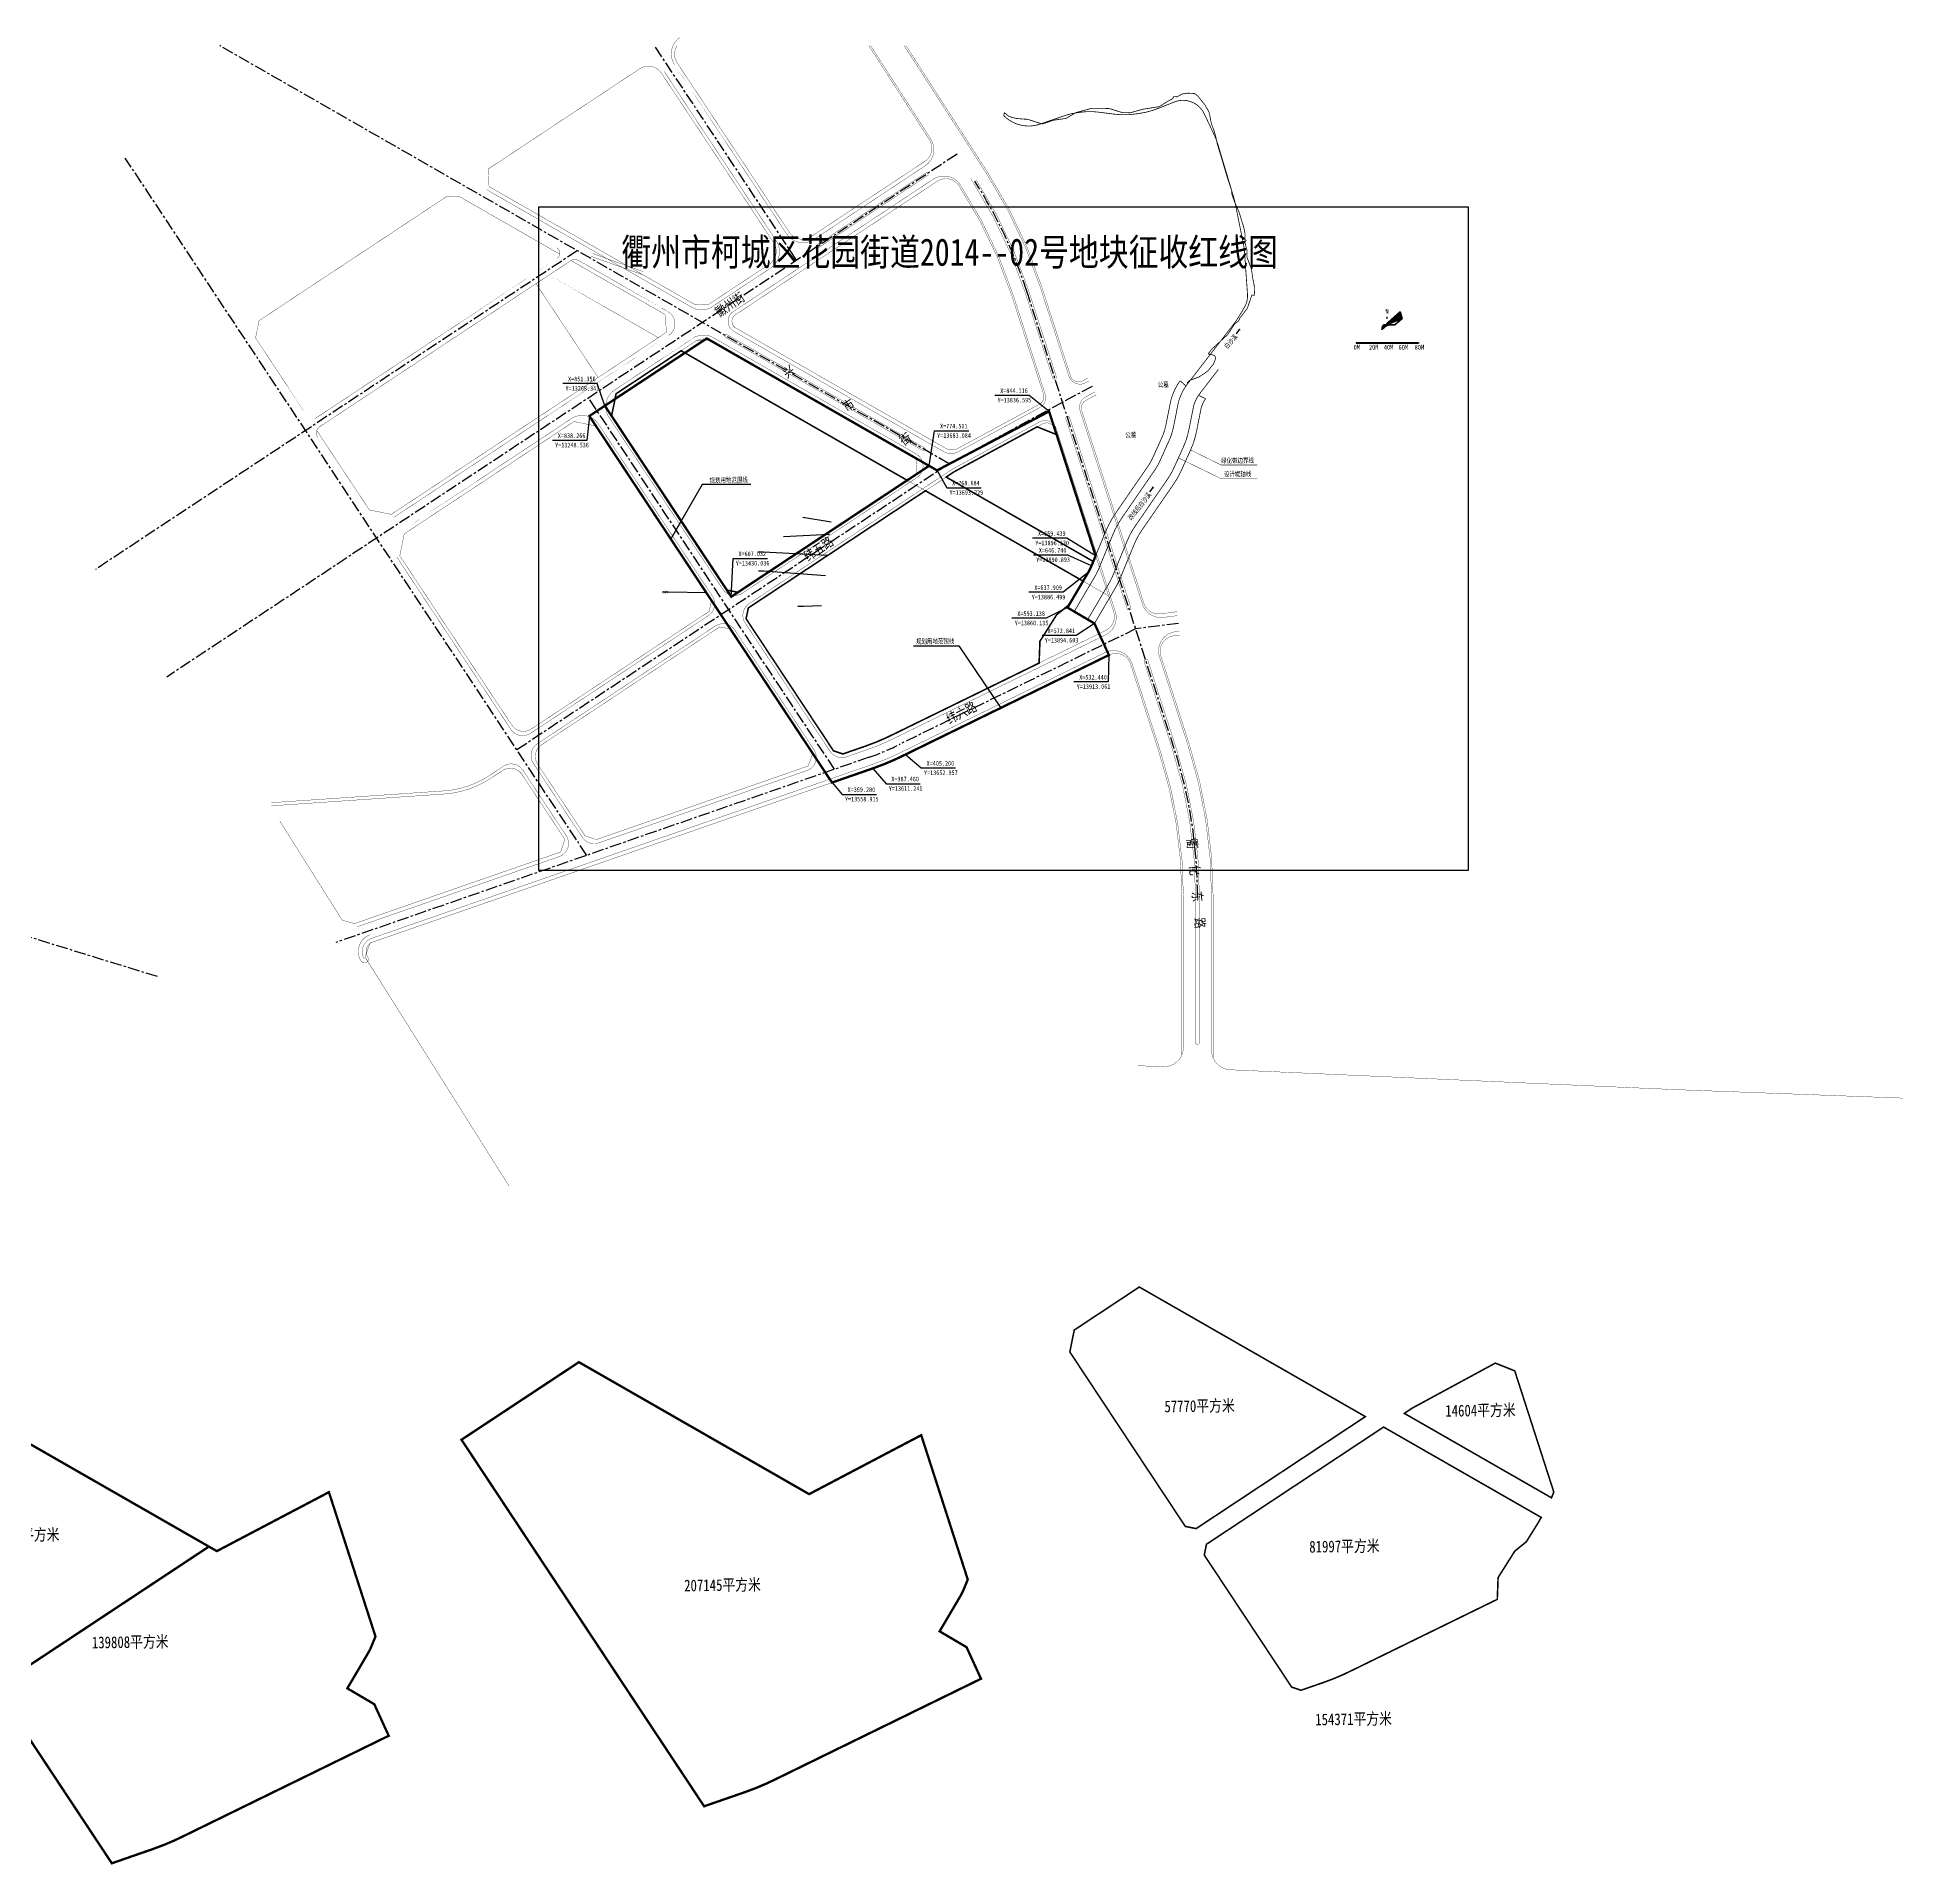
# Model space of a CAD drawing. Extents: x 10519 to 17598, y -625 to 2857.
# Drawn here: x 15212 to 17598, y 159 to 2497 of the extents above; entities that cross this region are included whole.
import ezdxf
from ezdxf.enums import TextEntityAlignment as Align

# ---------------------------------------------------------------- set-up
doc = ezdxf.new("R2010")
doc.units = 0
doc.header["$MEASUREMENT"] = 0
for name, pattern in [('CENTER', [2, 1.25, -0.25, 0.25, -0.25]), ('CENTERX2', [4, 2.5, -0.5, 0.5, -0.5]), ('DASHDOT', [1, 0.5, -0.25, 0, -0.25]), ('L94', [8, 5, -1.5, 0, -1.5])]:
    doc.linetypes.add(name, pattern=pattern)
doc.layers.get('0').update_dxf_attribs({"linetype": 'CONTINUOUS'})
for name, color, linetype in [('0-现状单位', 7, 'CONTINUOUS'), ('00000衢化东路中线', 1, 'CENTER'), ('00000道路边线', 2, 'CONTINUOUS'), ('0000白沙溪改线', 1, 'CONTINUOUS'), ('000道路名称', 6, 'CONTINUOUS'), ('DIM_COOR', 3, 'CONTINUOUS'), ('dl-z', 1, 'CENTER'), ('DM-坐标', 7, 'CONTINUOUS'), ('JZD', 1, 'CONTINUOUS'), ('TYBZ', 7, 'CONTINUOUS'), ('ZJ', 7, 'CONTINUOUS'), ('红线', 1, 'DASHDOT')]:
    doc.layers.add(name, color=color, linetype=linetype)
doc.styles.add('DIMST', font='SimSun.ttf', dxfattribs={"width": 0.8})
doc.styles.add('黑体', font='SIMHEI.TTF', dxfattribs={"width": 0.8})

# ---------------------------------------------------------------- blocks, each defined once
blk = doc.blocks.new('gc086')
for p, q in [((0, 0), (7, 0)), ((7, 0), (6.2, 0.6)), ((7, 0), (6.2, -0.6))]:
    blk.add_line(p, q)

msp = doc.modelspace()

# ---------------------------------------------------------------- hatches: boundary and pattern name
h = msp.add_hatch()
h.set_pattern_fill('ANSI31', color=256, style=0)
h.set_pattern_definition([(45, (17007.41877, 2037.17094), (-0.08838835, 0.08838835), [])])
h.paths.add_polyline_path([(16899.14, 2107.1), (16899.14, 2106.02), (16919.14, 2106.02), (16919.14, 2107.1)])
h.paths.add_polyline_path([(16939.14, 2107.1), (16939.14, 2106.02), (16959.14, 2106.02), (16959.14, 2107.1)])

# ---------------------------------------------------------------- linework, layer by layer
at = {"color": 7}
for p, q in [((16955.52, 2146.75), (16932.19, 2123.42)), ((16932.19, 2123.42), (16933.01, 2127.49)), ((16957.95, 2137.82), (16933.01, 2127.49)), ((16934.55, 2129.78), (16937.63, 2130.16)), ((16934.55, 2129.78), (16948.55, 2129.78)), ((16940.4, 2129.02), (16937.63, 2130.16)), ((16937.84, 2130.49), (16938.17, 2130.62)), ((16939.26, 2129.08), (16937.84, 2130.49)), ((16937.84, 2130.49), (16938.55, 2129.78)), ((16939.7, 2132.55), (16938.17, 2128.86)), ((16938.93, 2128.94), (16938.17, 2130.62)), ((16938.55, 2128.78), (16938.17, 2128.86)), ((16938.55, 2130.78), (16939.7, 2132.55)), ((16938.55, 2129.78), (16938.55, 2130.78)), ((16938.55, 2129.78), (16938.55, 2128.78)), ((16938.93, 2128.94), (16939.26, 2129.08)), ((16955.52, 2146.75), (16957.95, 2137.82))]:
    msp.add_line(p, q, dxfattribs=at)
for p, q in [((16932.19, 2123.42), (16938.17, 2128.86)), ((16934.55, 2129.78), (16933.01, 2127.49)), ((16937.63, 2130.16), (16937.84, 2130.49)), ((16938.17, 2130.62), (16938.55, 2130.78)), ((16938.55, 2128.78), (16938.93, 2128.94)), ((16939.26, 2129.08), (16940.4, 2129.02)), ((16939.7, 2132.55), (16955.52, 2146.75)), ((16940.4, 2129.02), (16948.55, 2129.78)), ((16948.55, 2129.78), (16957.95, 2137.82))]:
    msp.add_line(p, q)
at = {"linetype": 'Continuous'}
msp.add_line((16938.55, 2140.02), (16938.55, 2137.11), dxfattribs=at)
at = {"color": 7, "linetype": 'Continuous'}
for p, q in [((16899.14, 2107.1), (16979.14, 2107.1)), ((16899.14, 2107.1), (16899.14, 2106.02)), ((16899.14, 2107.1), (16899.14, 2106.02)), ((16899.14, 2106.02), (16979.14, 2106.02)), ((16919.14, 2107.1), (16919.14, 2106.02)), ((16939.14, 2107.1), (16939.14, 2106.02)), ((16959.14, 2107.1), (16959.14, 2106.02)), ((16979.14, 2107.1), (16979.14, 2106.02))]:
    msp.add_line(p, q, dxfattribs=at)
at = {"color": 7}
for points, const_width in [([(16931.07, 2129.78), (16946.03, 2129.78)], 0.06), ([(16938.55, 2120.02), (16938.55, 2140.02)], 0.06), ([(16938.7, 2138.96), (16938.7, 2140.02)], 0.04)]:
    msp.add_lwpolyline(points, dxfattribs=dict(at, const_width=const_width))
for points in [[(16938.55, 2128.78), (16938.17, 2128.86), (16932.19, 2123.42), (16933.02, 2127.49), (16934.55, 2129.78), (16937.63, 2130.16), (16937.84, 2130.49), (16938.17, 2130.62), (16938.55, 2130.78), (16939.68, 2132.52), (16955.52, 2146.75), (16957.95, 2137.82), (16948.54, 2129.78), (16940.4, 2129.02), (16939.26, 2129.08), (16938.93, 2128.94), (16938.55, 2128.78), (16938.17, 2128.86)], [(16938.55, 2129.78), (16932.19, 2123.42), (16938.17, 2128.86)], [(16938.55, 2129.78), (16932.19, 2123.42), (16933.02, 2127.49)], [(16937.63, 2130.16), (16938.55, 2129.78), (16934.55, 2129.78)], [(16937.84, 2130.49), (16938.55, 2129.78), (16937.63, 2130.16)], [(16938.17, 2130.62), (16938.55, 2129.78), (16937.84, 2130.49)], [(16938.55, 2130.78), (16938.17, 2130.62), (16938.55, 2129.78)], [(16938.17, 2128.86), (16938.55, 2129.78), (16938.55, 2128.78)], [(16938.55, 2129.78), (16955.52, 2146.75), (16957.95, 2137.82)], [(16938.55, 2129.78), (16955.52, 2146.75), (16939.68, 2132.52)], [(16938.55, 2129.78), (16957.95, 2137.82), (16948.54, 2129.78)], [(16938.55, 2129.78), (16939.68, 2132.52), (16938.55, 2130.78)], [(16938.55, 2129.78), (16940.4, 2129.02), (16948.54, 2129.78)], [(16938.55, 2128.78), (16938.55, 2129.78), (16938.93, 2128.94)], [(16938.55, 2129.78), (16939.26, 2129.08), (16940.4, 2129.02)], [(16938.55, 2129.78), (16938.93, 2128.94), (16939.26, 2129.08)]]:
    msp.add_lwpolyline(points, close=True)
for points in [[(16955.52, 2146.75), (16932.19, 2123.42)], [(16957.95, 2137.82), (16933.02, 2127.49)], [(16937.63, 2130.16), (16940.4, 2129.02)], [(16939.26, 2129.08), (16937.84, 2130.49)], [(16939.7, 2132.55), (16938.17, 2128.86)], [(16938.17, 2130.62), (16938.93, 2128.94)]]:
    msp.add_lwpolyline(points)
at = {"color": 252}
for points in [[(16938.54, 2129.77), (16932.19, 2123.42), (16938.54, 2129.78), (16933.01, 2127.49)], [(16937.63, 2130.16), (16938.55, 2129.78), (16934.55, 2129.78)], [(16938.17, 2130.62), (16938.55, 2129.78), (16937.84, 2130.49)], [(16938.55, 2128.78), (16938.17, 2128.86), (16938.54, 2129.77), (16938.17, 2128.86)], [(16948.54, 2129.78), (16940.4, 2129.02), (16938.54, 2129.79), (16940.4, 2129.02)], [(16938.55, 2129.78), (16955.52, 2146.75), (16957.95, 2137.82)], [(16938.55, 2129.78), (16939.68, 2132.52), (16938.55, 2130.78)], [(16939.26, 2129.08), (16938.93, 2128.94), (16938.55, 2129.78), (16938.93, 2128.94)]]:
    msp.add_solid(points, dxfattribs=at)
at = {"layer": '00000衢化东路中线', "color": 6, "linetype": 'CENTERX2', "ltscale": 6}
for p, q in [((16378.63, 1951.77), (15445.55, 2486.81)), ((16183.5, 2212.22), (16001.77, 2486.81)), ((15915.09, 1450.85), (15324.69, 2342.96)), ((16388.68, 2348.01), (15377.78, 1678.99)), ((15903.04, 2224.47), (15286.75, 1816.61)), ((16666.61, 1587.3), (16477.94, 2172.54)), ((16231.96, 1560.94), (15917.46, 2036.16)), ((16231.96, 1560.94), (15917.46, 2036.16)), ((16523.75, 2030.42), (16378.63, 1951.77)), ((16561.45, 2050.85), (16523.75, 2030.42)), ((16378.63, 1951.77), (15825.74, 1585.87)), ((16671.97, 1747.64), (16617.2, 1740.57)), ((16617.2, 1740.57), (16316.16, 1593.31)), ((15365.92, 1295.66), (14322.51, 1617.61)), ((16276.21, 1576.31), (15594.34, 1339.41))]:
    msp.add_line(p, q, dxfattribs=at)
for centre, radius, start, end in [((15906.88, 1988.44), 600, 17.86814, 32.77516), ((15906.88, 1988.44), 600, 17.86814, 32.77516), ((16171.19, 1878.59), 320, 289.15851, 296.93722), ((16081.27, 1398.6), 615, 0, 17.86814)]:
    msp.add_arc(centre, radius, start, end, dxfattribs=at)
at = {"layer": '00000道路边线', "const_width": 0.4}
for points in [[(16027.36, 2462.64, -0.4142136), (16034.41, 2497.29, 0.4142136), (16027.36, 2462.64), (16170.85, 2245.82), (16027.36, 2462.64)], [(16030.62, 2486.81, 0.2990269), (16030.7, 2464.85), (16174.19, 2248.03)], [(16174.19, 2248.03, 0.4142136), (16201.9, 2242.39), (16347.62, 2338.82, 0.4105288), (16353.4, 2366.33), (16275.83, 2486.81)], [(16205.5, 2238.77), (16347.88, 2333, 0.4105288), (16355.1, 2367.38), (16278.21, 2486.81)], [(16426.5, 2322.99, -0.065136), (16495.07, 2178.06, 0.065136), (16426.5, 2322.99), (16321.03, 2486.81)], [(16428.18, 2324.08, -0.065136), (16496.98, 2178.67, 0.065136), (16428.18, 2324.08), (16323.4, 2486.81)], [(16154.04, 2234.99), (16010.68, 2451.6, 0.4142136), (15982.97, 2457.24), (15972.23, 2450.14)], [(16075.71, 2152.88), (16150.46, 2202.35), (16075.71, 2152.88, -0.2835719), (16049.48, 2152.04, 0.2835719), (16075.71, 2152.88), (16150.46, 2202.35, 0.4142136), (16157.51, 2236.99), (16014.02, 2453.81)], [(16392.82, 2308.73, -0.0678254), (16460.81, 2167.02, 0.0678254), (16392.82, 2308.73, 0.4147663), (16358.15, 2315.82), (16102.55, 2146.66, 0.5581519), (16103.37, 2121.13), (16371.13, 1967.6, 0.2599483), (16390.61, 1967.36), (16494.21, 2023.51, 0.3610715), (16501.34, 2041.3), (16460.81, 2167.02)], [(16363.41, 2313.3, -0.4147634), (16391.15, 2307.63, -0.0678279), (16458.9, 2166.4, 0.0678279), (16391.15, 2307.63, 0.4147634), (16363.41, 2313.3), (16105.31, 2142.49, 0.5581519), (16105.85, 2125.47), (16374.15, 1971.63, 0.2599483), (16389.73, 1971.44), (16494.09, 2027.99, 0.3610715), (16499.32, 2041.04), (16459.07, 2165.89)], [(16352.49, 2321.66), (16211.29, 2228.21, -1), (16209.08, 2231.55)], [(16409.26, 2311.89, -0.065136), (16475.56, 2171.77, 0.065136), (16409.26, 2311.89), (16405.89, 2317.14), (16409.26, 2311.89)], [(16475.56, 2171.77), (16511.05, 2061.67, 1), (16515.81, 2063.2), (16480.32, 2173.31, 0.065136), (16413.46, 2314.6, -0.065136), (16480.32, 2173.31)], [(16170.85, 2245.82, 0.4142136), (16205.5, 2238.77, -0.4142136), (16170.85, 2245.82)], [(16148.53, 2207.07, 0.0250901), (16150.15, 2208.26, 0.385121), (16154.17, 2234.78)], [(16027.22, 2125.97, 0.3449008), (16018.87, 2146.53), (15904.89, 2211.89), (16018.87, 2146.53, -0.5581519), (16019.85, 2115.91), (15668.44, 1883.34), (16019.85, 2115.91, 0.5581519), (16018.87, 2146.53), (16010.89, 2151.11), (16018.87, 2146.53)], [(16553.24, 2055.5, -0.4694305), (16531.81, 2064.09), (16495.07, 2178.06)], [(16496.98, 2178.67), (16533.83, 2064.34, 0.4694305), (16549.54, 2058.05), (16555.73, 2061.4)], [(16076.98, 2113.21, 0.2835719), (16050.74, 2112.37, -0.2835719), (16076.98, 2113.21), (16336.21, 1964.57, -0.5581519), (16337.19, 1933.94), (16114.03, 1786.25, -0.4142136), (16089.08, 1791.33), (15943.45, 2011.38), (16076.17, 1810.84)], [(16074.49, 2108.87, 0.2835719), (16053.5, 2108.2), (16043.2, 2101.38)], [(16094.78, 2116.84, 1.0000097), (16092.79, 2113.37), (16345.03, 1968.73)], [(16670.69, 1757.56), (16652.85, 1755.26, -0.3614409), (16625.85, 1772.38), (16546.17, 2019.55, -0.3610715), (16553.3, 2037.34), (16565.26, 2043.82)], [(16567.16, 2040.3), (16553.42, 2032.85, 0.3610715), (16548.19, 2019.8), (16627.59, 1773.53, 0.3614409), (16649.18, 1759.83), (16670.05, 1762.52)], [(15926.91, 2000.14), (16074.61, 1776.95), (16071.79, 1763.1), (15844.13, 1612.43, -0.4142136), (15819.19, 1617.51), (15675.9, 1834.02), (15681.61, 1862.08), (15898.85, 2005.85), (15926.91, 2000.14), (15898.85, 2005.85), (15786.99, 1931.82), (15898.85, 2005.85), (15926.91, 2000.14), (15898.85, 2005.85), (15681.61, 1862.08), (15675.9, 1834.02), (15796.79, 1651.35)], [(16061.17, 1804.51), (15930.11, 2002.55, 0.4142136), (15895.46, 2009.6, -0.4142136), (15930.11, 2002.55, 0.4142136), (15895.46, 2009.6, -0.4142136), (15930.11, 2002.55, 0.4142136), (15895.46, 2009.6, -0.4142136), (15930.11, 2002.55)], [(16196.9, 1821.91), (16122.86, 1772.91, 0.4142136), (16117.78, 1747.96), (16226.35, 1583.91, 0.3426768), (16247.27, 1576.85), (16272.93, 1585.76, 0.0340149), (16311.69, 1602.26), (16468.82, 1679.12), (16578.31, 1732.68, 0.372894), (16591.11, 1762.81), (16515.69, 1996.76, 0.4694305), (16494.27, 2005.34), (16382.75, 1944.9), (16122.86, 1772.91)], [(16271.29, 1590.48, 0.0340464), (16309.46, 1606.73), (16467.8, 1684.19), (16578.83, 1738.51, 0.372894), (16589.08, 1762.61), (16513.68, 1996.5, 0.4694305), (16497.97, 2002.8), (16384.81, 1941.47), (16121.73, 1767.37), (16118.91, 1753.51), (16230.73, 1584.55), (16242.63, 1580.53), (16271.29, 1590.48)], [(16606.25, 1766.39), (16527.95, 2009.26, -1), (16532.71, 2010.8), (16610.98, 1768)], [(16033.97, 1845.62), (15930.11, 2002.55), (16075.74, 1782.5, -0.4142136), (16070.67, 1757.55), (15843.01, 1606.89, -0.4142136), (15818.06, 1611.96), (15672.43, 1832.02), (15789.32, 1655.39)], [(16345.03, 1968.73, 1.0000129), (16347.02, 1972.2)], [(16606.16, 1766.66, 1.0158004), (16610.98, 1768)], [(16668.29, 1737.09, 0.4690318), (16647.7, 1704.62), (16683.74, 1592.83, -0.0781228), (16714.27, 1398.6), (16714.27, 1201.47, 0.4011816), (16738.15, 1176.49), (16782.06, 1174.53), (16963.24, 1166.43), (17093.13, 1160.62), (17308.77, 1151.06), (17598.11, 1140.24)], [(16673.89, 1732.77), (16665.91, 1731.74, 0.4690318), (16649.43, 1705.77), (16685.64, 1593.44, -0.0781228), (16716.27, 1398.6), (16716.27, 1191.67)], [(16580.23, 1705.79), (16475.13, 1654.38), (16322.85, 1579.88, -0.033868), (16281.13, 1562.14), (15641.62, 1339.96, 0.4825097), (15634.88, 1320.75, -1), (15626.42, 1315.43, -0.4825097), (15638.33, 1349.41)], [(16619.46, 1181.76), (16652.17, 1180.32, 0.4271991), (16678.27, 1205.3), (16678.27, 1398.6, 0.0781228), (16649.47, 1581.78), (16612.81, 1695.5, 0.4567767), (16578.03, 1710.28), (16472.93, 1658.87), (16320.62, 1584.36, -0.033896), (16279.49, 1566.87), (15639.97, 1344.68, 0.4825097), (15630.65, 1318.09, -0.4825097), (15639.97, 1344.68)], [(16676.27, 1195.5), (16676.27, 1398.6, 0.0781228), (16647.57, 1581.17), (16610.78, 1695.3, 0.4567767), (16582.95, 1707.12), (16473.96, 1653.8), (16322.85, 1579.88, -0.033868), (16281.13, 1562.14)], [(16628.19, 1698.33), (16664.23, 1586.54, -0.0781228), (16693.77, 1398.6), (16693.77, 1211.36, 1), (16698.77, 1211.36), (16698.77, 1398.6, 0.0781228), (16668.99, 1588.07), (16632.95, 1699.87, 1.0000057), (16628.19, 1698.33)], [(15621.72, 1359.51), (15879.7, 1449.14, 0.4895617), (15888.8, 1476.08), (15833.42, 1559.77, 0.4142136), (15808.47, 1564.85), (15790.47, 1552.93, -0.1298336), (15732.42, 1533.28), (15511.35, 1518.18)], [(15511.62, 1514.19), (15732.69, 1529.29, 0.1298336), (15792.68, 1549.6), (15807.34, 1559.3, -0.4142136), (15832.29, 1554.23), (15887.18, 1471.28), (15881.73, 1455.14), (15618.14, 1363.56), (15602.47, 1367.69), (15522.41, 1494.72), (15602.47, 1367.69), (15618.14, 1363.56)], [(15685.4, 1234.86, 0.0001465), (15685.4, 1234.86), (15631.49, 1320.5), (15637.86, 1338.66), (16281.13, 1562.14), (15637.86, 1338.66), (15631.52, 1320.57), (15808.41, 1039.19), (15815.52, 1027.9), (15808.41, 1039.19), (15631.52, 1320.57), (15637.86, 1338.66)]]:
    msp.add_lwpolyline(points, format="xyb", dxfattribs=at)
for points in [[(16070.95, 2155.72), (16148.33, 2206.93), (16070.95, 2155.72), (16054.04, 2155.18), (15790.09, 2306.53), (15789.37, 2329.12), (15982.76, 2457.11), (15789.37, 2329.12), (15790.09, 2306.53), (16054.04, 2155.18), (16070.95, 2155.72), (16054.04, 2155.18), (16024.25, 2172.26), (16054.04, 2155.18), (16070.95, 2155.72), (16148.53, 2207.07)], [(16350.28, 2325), (16209.08, 2231.55)], [(16049.48, 2152.04), (15787.22, 2302.42), (16049.48, 2152.04), (16019.54, 2169.2)], [(15922.75, 2220.75), (15987.35, 2197.73)], [(15920.53, 2217.25), (15986.03, 2193.95)], [(15946.92, 2013.39), (15952.63, 2041.44), (16055.5, 2109.52), (16072.42, 2110.06), (16336.4, 1958.69), (16337.04, 1938.64), (16108.49, 1787.38), (16094.63, 1790.2), (15946.92, 2013.39), (15952.63, 2041.44), (16055.5, 2109.52), (15952.63, 2041.44), (15946.92, 2013.39), (16083.64, 1806.81)], [(16347.02, 1972.2), (16094.78, 2116.84)], [(16582.51, 1782.99), (16035.79, 2096.48)], [(16557.63, 2057.88), (16553.24, 2055.5)], [(16029.17, 1845.62), (15926.91, 2000.14), (15898.85, 2005.85), (15681.61, 1862.08), (15675.9, 1834.02), (15681.61, 1862.08), (15898.85, 2005.85), (15926.91, 2000.14), (16061.97, 1796.06)], [(16208.54, 1824.82), (16127.72, 1771.33)], [(16673.25, 1737.73), (16668.29, 1737.09)]]:
    msp.add_lwpolyline(points, dxfattribs=at)
for points in [[(15560.97, 2007.68), (15491.43, 2112.75), (15495.94, 2134.93), (15735.13, 2293.22), (15752.05, 2293.77), (15880.58, 2220.06), (15752.05, 2293.77), (15735.13, 2293.22), (15495.94, 2134.93), (15491.43, 2112.75)], [(15569.8, 1994.34), (15637, 1892.8), (15665.05, 1887.09), (16016.72, 2119.83), (16016, 2142.41), (15894.89, 2211.86), (16016, 2142.41), (16016.72, 2119.83), (15665.05, 1887.09), (15637, 1892.8)], [(15866.87, 2193.34), (16006.67, 2113.18)], [(16050.74, 2112.37), (15950.5, 2046.03)], [(16050.74, 2112.37), (16040.47, 2105.57)], [(15679.48, 1866.66), (15895.46, 2009.6)]]:
    msp.add_lwpolyline(points, close=True, dxfattribs=at)
for points in [[(15876.63, 2228.09, -0.5581519), (15877.07, 2214.48), (15567.08, 2009.32), (15877.07, 2214.48, 0.5581519)], [(15570.88, 1985.46, -0.4142136), (15573.7, 1999.32), (15894.39, 2211.55), (15573.7, 1999.32, 0.4142136)], [(15904.89, 2211.89, 0.2835719), (15894.39, 2211.55, -0.2835719)], [(15850.19, 2182.3), (15573.7, 1999.32, 0.1622777), (15569.8, 1994.34), (15637, 1892.8), (15665.05, 1887.09), (15929.67, 2062.22)], [(16075.71, 2152.88, -0.2835719), (16049.48, 2152.04, 0.2835719)], [(15943.45, 2011.38, -0.4142136), (15950.5, 2046.03, 0.4142136)], [(16196.57, 1559.23, 0.4895617), (16205.67, 1586.17), (16104.44, 1739.13, 0.4142136), (16079.5, 1744.21), (15851.84, 1593.54, 0.4142136), (15846.76, 1568.6), (15909.48, 1473.83, 0.3426768), (15930.4, 1466.76)], [(15857.38, 1592.42, 0.4142136), (15852.3, 1567.47), (15912.96, 1475.82), (15927.3, 1470.97), (16198.6, 1565.23), (16204.05, 1581.37), (16098.9, 1740.26), (16085.04, 1743.08)]]:
    msp.add_lwpolyline(points, format="xyb", close=True, dxfattribs=at)
at = {"layer": '0000白沙溪改线', "color": 4, "const_width": 1, "elevation": 68.18}
msp.add_lwpolyline([(16448.54, 2397.15), (16449.12, 2400.65), (16449.12, 2400.65), (16449.25, 2400.82), (16449.44, 2400.8), (16454.97, 2396.42), (16455.79, 2395.95), (16463.9, 2393.73), (16473.04, 2392.88), (16478.24, 2392.64), (16480.21, 2392.12), (16497.64, 2386.63), (16498.09, 2386.61), (16511.46, 2391.22), (16512.5, 2391.44), (16527.71, 2393.66), (16528.74, 2393.95), (16540.01, 2400.79), (16540.99, 2401.15), (16560.21, 2406.42), (16561.92, 2406.59), (16582.68, 2406.43), (16584.75, 2405.94), (16600.18, 2401.13), (16601.08, 2401.06), (16609.62, 2400.88), (16610.57, 2400.98), (16626.49, 2405.46), (16627.71, 2405.65), (16646.92, 2408.67), (16647.67, 2408.91), (16659.5, 2416.34), (16664.1, 2418.52), (16664.56, 2418.91), (16665.77, 2421.49), (16666.03, 2421.63), (16669.47, 2421.32), (16670.22, 2421.44), (16676.63, 2424.87), (16677.48, 2425.13), (16684.45, 2426), (16685.52, 2425.98), (16692.04, 2425.51), (16693.06, 2425.17), (16696.99, 2421.99), (16699.43, 2418.84), (16706.15, 2410.5), (16707.6, 2407.62), (16710.3, 2403.38), (16711.68, 2399.55), (16712.35, 2395.76), (16713.16, 2391.16), (16714.27, 2386.35), (16717.47, 2378.1), (16719.52, 2371.09), (16721.65, 2360.83), (16724.14, 2352.52), (16724.14, 2352.52), (16726.4, 2345.45), (16730.27, 2331.98), (16735.01, 2316.23), (16740.02, 2301.32), (16740.06, 2300.75), (16739.93, 2297.48), (16743.42, 2287.7), (16749.68, 2273.22), (16752.34, 2264.33), (16755.49, 2254.47), (16757.05, 2246.71), (16756.87, 2238.45), (16756.94, 2238.23), (16757.16, 2238.1), (16758.33, 2238.01), (16758.47, 2237.95), (16758.5, 2237.84), (16758.45, 2237.63), (16757.48, 2236.21), (16757.06, 2235.53), (16757, 2235.41), (16757, 2235.29), (16758.48, 2229.26), (16759.59, 2225.74), (16759.56, 2216.02), (16764.35, 2203.57), (16765.17, 2201.98), (16767.19, 2187.9), (16768.25, 2182.92), (16768.77, 2180.61), (16769.15, 2172.08), (16769.12, 2167.54), (16769.06, 2167.39), (16768.88, 2167.33), (16767.49, 2167.64), (16766.03, 2167.63), (16765.87, 2167.55), (16765.78, 2167.39), (16765.74, 2167.22), (16760.06, 2150.75), (16750.62, 2138.52), (16749.4, 2135.44), (16749.13, 2135.1), (16748.67, 2134.59), (16743.7, 2130.58), (16734.94, 2117.09), (16726.48, 2109.37), (16714.51, 2098.4), (16710.11, 2092.69), (16710.09, 2092.49), (16710.21, 2092.29), (16713.38, 2091.72), (16716.1, 2091.03), (16718, 2090.41), (16718.7, 2088.89), (16719.57, 2087.46), (16719.61, 2087.03), (16717.44, 2081.28), (16716.75, 2079.49), (16709.58, 2070.63), (16705.65, 2067.81), (16698.01, 2062.76), (16686.21, 2058.51), (16684.53, 2056.72), (16682.9, 2054.86)], dxfattribs=at)
msp.add_lwpolyline([(16448.54, 2397.15), (16449.12, 2400.65), (16449.12, 2400.65), (16449.25, 2400.82), (16449.44, 2400.8), (16454.97, 2396.42), (16455.79, 2395.95), (16463.9, 2393.73), (16473.04, 2392.88), (16478.24, 2392.64), (16480.21, 2392.12), (16497.64, 2386.63), (16498.09, 2386.61), (16511.46, 2391.22), (16512.5, 2391.44), (16527.71, 2393.66), (16528.74, 2393.95), (16540.01, 2400.79), (16540.99, 2401.15), (16560.21, 2406.42), (16561.92, 2406.59), (16582.68, 2406.43), (16584.75, 2405.94), (16600.18, 2401.13), (16601.08, 2401.06), (16609.62, 2400.88), (16610.57, 2400.98), (16626.49, 2405.46), (16627.71, 2405.65), (16646.92, 2408.67), (16647.67, 2408.91), (16659.5, 2416.34), (16664.1, 2418.52), (16664.56, 2418.91), (16665.77, 2421.49), (16666.03, 2421.63), (16669.47, 2421.32), (16670.22, 2421.44), (16676.63, 2424.87), (16677.48, 2425.13), (16684.45, 2426), (16685.52, 2425.98), (16692.04, 2425.51), (16693.06, 2425.17), (16696.99, 2421.99), (16699.43, 2418.84), (16706.15, 2410.5), (16707.6, 2407.62), (16710.3, 2403.38), (16711.68, 2399.55), (16712.35, 2395.76), (16713.16, 2391.16), (16714.27, 2386.35), (16717.47, 2378.1), (16719.52, 2371.09), (16721.65, 2360.83), (16724.14, 2352.52), (16724.14, 2352.52), (16726.4, 2345.45), (16730.27, 2331.98), (16735.01, 2316.23), (16740.02, 2301.32), (16740.06, 2300.75), (16739.93, 2297.48), (16743.42, 2287.7), (16749.68, 2273.22), (16752.34, 2264.33), (16755.49, 2254.47), (16757.05, 2246.71), (16756.87, 2238.45), (16756.94, 2238.23), (16757.16, 2238.1), (16758.33, 2238.01), (16758.47, 2237.95), (16758.5, 2237.84), (16758.45, 2237.63), (16757.48, 2236.21), (16757.06, 2235.53), (16757, 2235.41), (16757, 2235.29), (16758.48, 2229.26), (16759.59, 2225.74), (16759.56, 2216.02), (16764.35, 2203.57), (16765.17, 2201.98), (16767.19, 2187.9), (16768.25, 2182.92), (16768.77, 2180.61), (16769.15, 2172.08), (16769.12, 2167.54), (16769.06, 2167.39), (16768.88, 2167.33), (16767.49, 2167.64), (16766.03, 2167.63), (16765.87, 2167.55), (16765.78, 2167.39), (16765.74, 2167.22), (16760.06, 2150.75), (16750.62, 2138.52), (16749.4, 2135.44), (16749.13, 2135.1), (16748.67, 2134.59), (16743.7, 2130.58), (16734.94, 2117.09), (16726.48, 2109.37), (16714.51, 2098.4), (16710.11, 2092.69), (16710.09, 2092.49), (16710.21, 2092.29), (16713.38, 2091.72), (16716.1, 2091.03), (16718, 2090.41), (16718.7, 2088.89), (16719.57, 2087.46), (16719.61, 2087.03), (16717.44, 2081.28), (16716.75, 2079.49), (16709.58, 2070.63), (16705.65, 2067.81), (16698.01, 2062.76), (16686.21, 2058.51), (16684.53, 2056.72), (16682.9, 2054.86)], dxfattribs=at)
at = {"layer": '0000白沙溪改线', "const_width": 1}
for points in [[(16448.54, 2397.15, 0.2867385), (16495.02, 2386.44), (16526.23, 2397.2, -0.0481492), (16541.18, 2400.79), (16547.58, 2401.69, -0.0669023), (16568.89, 2401.82), (16590.05, 2399.11, 0.0725785), (16618.93, 2399.61), (16624.75, 2400.56, 0.053644), (16645.37, 2406.25), (16666.75, 2414.71, -0.394984), (16704.89, 2399.66), (16717.31, 2373.46, -0.038165), (16722.77, 2359.22), (16742.69, 2292.49, -0.0228647), (16744.46, 2285.39), (16755.06, 2232.72, -0.0320045), (16756.44, 2222.58), (16760.23, 2169, -0.1552329), (16755.95, 2151.32), (16748.41, 2138.89, -0.0283587), (16743.28, 2131.41), (16681.52, 2051.43)], [(16448.54, 2397.15, 0.2867385), (16495.02, 2386.44), (16526.23, 2397.2, -0.0481492), (16541.18, 2400.79), (16547.58, 2401.69, -0.0669023), (16568.89, 2401.82), (16590.05, 2399.11, 0.0725785), (16618.93, 2399.61), (16624.75, 2400.56, 0.053644), (16645.37, 2406.25), (16666.75, 2414.71, -0.394984), (16704.89, 2399.66), (16717.31, 2373.46, -0.038165), (16722.77, 2359.22), (16742.69, 2292.49, -0.0228647), (16744.46, 2285.39), (16755.06, 2232.72, -0.0320045), (16756.44, 2222.58), (16760.23, 2169, -0.1552329), (16755.95, 2151.32), (16748.41, 2138.89, -0.0283587), (16743.28, 2131.41), (16681.52, 2051.43)], [(16681.52, 2051.43, 0.0818545), (16671.92, 2030.79), (16665.63, 1999.11, -0.0570421), (16660.09, 1981.78), (16648.25, 1955.54, -0.0449055), (16641.2, 1943.05), (16600.03, 1883.29, 0.0530832), (16587.91, 1860.95), (16570.03, 1817.61, -0.0352722), (16565.01, 1807.52), (16538.65, 1762.75)], [(16697.51, 2039.36, 0.0735177), (16691.38, 2026.09), (16685.25, 1995.22, -0.0570421), (16678.32, 1973.56), (16666.48, 1947.32, -0.0449055), (16657.67, 1931.7), (16616.49, 1871.94, 0.0530832), (16606.39, 1853.33), (16588.52, 1809.99, -0.0352722), (16582.24, 1797.37), (16555.88, 1752.6)]]:
    msp.add_lwpolyline(points, format="xyb", dxfattribs=at)
at = {"layer": '0000白沙溪改线', "color": 3, "const_width": 1}
for points in [[(16673.96, 2058.08, 0.0869662), (16662.18, 2033.1), (16655.83, 2001.06, -0.0570421), (16650.97, 1985.89), (16639.13, 1959.66, -0.0449055), (16632.97, 1948.73), (16591.79, 1888.96, 0.0530832), (16578.66, 1864.77), (16560.79, 1821.43, -0.0352722), (16556.39, 1812.59), (16530.03, 1767.82)], [(16706.72, 2035.13, 0.0802715), (16701.09, 2023.67), (16695.06, 1993.27, -0.0570421), (16687.43, 1969.45), (16675.6, 1943.21, -0.0449055), (16665.91, 1926.03), (16624.73, 1866.26, 0.0530832), (16615.64, 1849.52), (16597.77, 1806.17, -0.0352722), (16590.86, 1792.3), (16564.5, 1747.53)]]:
    msp.add_lwpolyline(points, format="xyb", dxfattribs=at)
at = {"layer": '0000白沙溪改线', "const_width": 1}
for points in [[(16673.96, 2058.08), (16681.52, 2051.43)], [(16673.96, 2058.08), (16681.52, 2051.43)], [(16722.86, 2072.37), (16697.51, 2039.36)], [(16722.86, 2072.37), (16697.51, 2039.36)], [(16697.51, 2039.36), (16706.72, 2035.13)], [(16697.51, 2039.36), (16706.72, 2035.13)]]:
    msp.add_lwpolyline(points, dxfattribs=at)
at = {"layer": '000道路名称', "color": 0, "const_width": 0.5}
for points in [[(16671.94, 1959.42), (16726.64, 1932.68), (16772.95, 1932.68)], [(16687.43, 1969.45), (16726.64, 1950.28), (16772.95, 1950.28)]]:
    msp.add_lwpolyline(points, dxfattribs=at)
at = {"layer": 'DIM_COOR', "linetype": 'ByBlock'}
for points in [[(16124.78, 1925.44), (16062.75, 1925.44), (16022.29, 1855.12)], [(16333.21, 1718.73), (16390.96, 1718.73), (16444.36, 1640.05)]]:
    msp.add_lwpolyline(points, dxfattribs=at)
at = {"layer": 'dl-z', "linetype": 'CENTER', "ltscale": 8}
msp.add_arc((16499.86, 2039.53), 20, 17.86214, 17.89061, dxfattribs=at)
at = {"layer": 'DM-坐标', "linetype": 'ByBlock'}
for p, q in [((15928.21, 2054.35), (15884.34, 2054.35)), ((16480.96, 2039.36), (16437.09, 2039.36)), ((15915.1, 1981.81), (15871.24, 1981.81)), ((16359.97, 1993.98), (16403.83, 1993.98)), ((16375.65, 1921.13), (16419.51, 1921.13)), ((16529.3, 1856.56), (16485.44, 1856.56)), ((16102.25, 1830.66, 72.37), (16146.12, 1830.66, 72.37)), ((16530.45, 1835.06), (16486.58, 1835.06)), ((16524.64, 1787.36), (16480.77, 1787.36)), ((16502.88, 1754.15), (16459.02, 1754.15)), ((16541.3, 1732.13), (16497.43, 1732.13)), ((16582.04, 1672.74), (16538.17, 1672.74)), ((16343, 1562.6), (16386.86, 1562.6)), ((16241.89, 1528.84), (16285.75, 1528.84)), ((16297.87, 1542.48), (16341.74, 1542.48))]:
    msp.add_line(p, q, dxfattribs=at)
for points in [[(15938.23, 2026.04), (15928.21, 2054.35)], [(16506.49, 2018.8), (16480.96, 2039.36)], [(15918.43, 2012.95), (15915.1, 1981.81)], [(16352.98, 1949.19), (16359.97, 1993.98)], [(16363.12, 1943.37), (16375.65, 1921.13)], [(16566.02, 1834.12), (16529.3, 1856.56)], [(16560.79, 1821.43), (16530.45, 1835.06)], [(16556.39, 1812.59), (16524.64, 1787.36)], [(16530.03, 1767.82), (16502.88, 1754.15)], [(16564.5, 1747.53), (16541.3, 1732.13)], [(16582.95, 1707.12), (16582.04, 1672.74)], [(16322.85, 1579.88), (16343, 1562.6)], [(16281.13, 1562.14), (16297.87, 1542.48)], [(16228.81, 1543.96), (16241.89, 1528.84)]]:
    msp.add_lwpolyline(points, dxfattribs=at)
at = {"layer": 'DM-坐标', "linetype": 'ByBlock', "elevation": 72.37}
msp.add_lwpolyline([(16099.93, 1781.72), (16102.25, 1830.66)], dxfattribs=at)
at = {"layer": 'JZD', "color": 3, "linetype": 'L94', "ltscale": 2, "const_width": 3, "flags": 128}
for points in [[(16352.98, 1949.19), (16099.93, 1781.72), (15938.23, 2026.04), (16068.63, 2112.23)], [(15431.8, 566.44), (15178.75, 398.97), (15017.06, 643.29), (15147.46, 729.48)]]:
    msp.add_lwpolyline(points, close=True, dxfattribs=at)
at = {"layer": 'JZD', "linetype": 'L94', "ltscale": 2, "flags": 128}
for points in [[(15938.23, 2026.04, 3, 3, 0), (15918.43, 2012.95, 3, 3, 0), (16228.81, 1543.96, 3, 3, 0), (16281.13, 1562.14, 3, 3, 0.033868), (16322.85, 1579.88, 3, 3, 0), (16582.95, 1707.12, 3, 3, 0), (16564.5, 1747.53, 3, 3, 0), (16530.03, 1767.82, 3, 3, 0), (16556.39, 1812.59, 3, 3, 0.0352722), (16560.79, 1821.43, 3, 3, 0), (16566.02, 1834.12, 3, 3, 0), (16506.49, 2018.8, 3, 3, 0), (16363.12, 1943.37, 3, 3, 0), (16352.98, 1949.19, 3, 3, 0), (16099.93, 1781.72, 3, 3, 0), (15938.23, 2026.04, 0, 0, 0)], [(15017.06, 643.29, 3, 3, 0), (14997.25, 630.2, 3, 3, 0), (15307.63, 161.21, 3, 3, 0), (15359.96, 179.39, 3, 3, 0.033868), (15401.67, 197.13, 3, 3, 0), (15661.78, 324.37, 3, 3, 0), (15643.32, 364.78, 3, 3, 0), (15608.85, 385.07, 3, 3, 0), (15635.21, 429.84, 3, 3, 0.0352722), (15639.61, 438.67, 3, 3, 0), (15644.85, 451.37, 3, 3, 0), (15585.31, 636.05, 3, 3, 0), (15441.94, 560.62, 3, 3, 0), (15431.8, 566.44, 3, 3, 0), (15178.75, 398.97, 3, 3, 0), (15017.06, 643.29, 0, 0, 0)]]:
    msp.add_lwpolyline(points, format="xyseb", dxfattribs=at)
at = {"layer": 'JZD', "color": 3, "linetype": 'L94', "ltscale": 2, "flags": 128}
msp.add_lwpolyline([(15774.66, 716.22, 3, 3, 0), (15905.06, 802.41, 3, 3, 0), (16189.4, 639.36, 3, 3, 0), (16199.55, 633.54, 3, 3, 0), (16342.91, 708.98, 3, 3, 0), (16402.45, 524.3, 3, 3, 0), (16397.21, 511.6, 3, 3, -0.0352722), (16392.82, 502.77, 3, 3, 0), (16366.45, 458, 3, 3, 0), (16400.92, 437.7, 3, 3, 0), (16419.38, 397.3, 3, 3, 0), (16159.27, 270.06, 3, 3, -0.033868), (16117.56, 252.32, 3, 3, 0), (16065.23, 234.14, 3, 3, 0), (15754.85, 703.13, 3, 3, 0), (15774.66, 716.22, 0, 0, 0)], format="xyseb", dxfattribs=at)
at = {"layer": 'TYBZ'}
msp.add_lwpolyline([(17042.71, 2280.39), (17042.71, 1431.39), (15853.71, 1431.39), (15853.71, 2280.39)], close=True, dxfattribs=at)
at = {"layer": 'ZJ', "linetype": 'ByBlock'}
for p, q in [((16225.79, 1861.17), (16166.72, 1858.38)), ((16227.58, 1877.23), (16191.49, 1882.94)), ((16141.12, 1838.88), (16133.86, 1838.88)), ((16223.2, 1834.38), (16141.12, 1838.88)), ((16141.55, 1814.44), (16134.86, 1814.44)), ((16220.4, 1808.66), (16141.55, 1814.44)), ((16019.36, 1787.66), (16012.1, 1787.66)), ((16068.29, 1786.51), (16019.36, 1787.66)), ((16192.46, 1769.02), (16185.21, 1769.02)), ((16215.33, 1769.98), (16192.46, 1769.02))]:
    msp.add_line(p, q, dxfattribs=at)
at = {"layer": '红线', "color": 4, "linetype": 'DASHDOT', "ltscale": 20, "const_width": 2, "flags": 128}
for points in [[(16035.79, 2096.48), (15952.63, 2041.44), (15946.92, 2013.39), (16094.63, 1790.2), (16108.49, 1787.38), (16324.98, 1930.66)], [(16516.04, 1989.17), (16491.19, 1999.13), (16384.81, 1941.47), (16374.77, 1934.83), (16563, 1826.8), (16566.02, 1834.12)], [(16621.84, 898.54), (16538.68, 843.5), (16532.97, 815.45), (16680.68, 592.26), (16694.54, 589.44), (16911.03, 732.72)], [(17102.09, 791.23), (17077.24, 801.19), (16970.86, 743.53), (16960.82, 736.89), (17149.05, 628.86), (17152.07, 636.19)]]:
    msp.add_lwpolyline(points, close=True, dxfattribs=at)
for points in [[(16530.82, 1770.49), (16544.46, 1792.34), (16549.95, 1801.66), (16348.28, 1917.3), (16121.73, 1767.37), (16118.91, 1753.51), (16190.59, 1645.19), (16230.73, 1584.55), (16242.63, 1580.53), (16271.29, 1590.48, 0.0340464), (16309.46, 1606.73), (16493.7, 1696.86), (16494.76, 1724.76), (16516.15, 1758.65)], [(17116.87, 572.55), (17130.51, 594.4), (17136, 603.72), (16934.33, 719.36), (16707.78, 569.43), (16704.96, 555.57), (16776.64, 447.26), (16816.78, 386.61), (16828.68, 382.59), (16857.34, 392.54, 0.0340464), (16895.51, 408.79), (17079.75, 498.92), (17080.81, 526.82), (17102.2, 560.72)]]:
    msp.add_lwpolyline(points, format="xyb", close=True, dxfattribs=at)

# ---------------------------------------------------------------- block references
at = {"layer": '000道路名称'}
for rotation in [54.6704627643001, 54.67046276433642]:
    msp.add_blockref('gc086', (16746.05, 2118.06), dxfattribs=dict(at, rotation=rotation))
at = {"layer": '000道路名称', "color": 0, "rotation": 54.67046276433642}
msp.add_blockref('gc086', (16635.36, 1915.89), dxfattribs=at)

# ---------------------------------------------------------------- texts
at = {"layer": '0-现状单位', "insert": (15959.28, 2240.2), "char_height": 35, "width": 9512.379, "attachment_point": 1, "style": '黑体'}
msp.add_mtext('衢州市柯城区花园街道2014--02号地块征收红线图', dxfattribs=at)
at = {"layer": '000道路名称', "color": 0, "style": '黑体', "width": 0.8}
for s, height, rotation, p in [('徽州街                      ', 12.5, 34.00571, (16084.56, 2138.97)), ('N', 6.25, 0.80947, (16936.74, 2143.63)), ('白沙溪', 6.25, 48.42821, (16734.3, 2098.35, -0.26)), ('0M', 6.25, 0.80947, (16896.04, 2097.81)), ('20M', 6.25, 0.80947, (16915.6, 2097.86)), ('40M', 6.25, 0.80947, (16934.62, 2097.68)), ('60M', 6.25, 0.80947, (16953.47, 2097.68)), ('80M', 6.25, 0.80947, (16974.09, 2097.68)), ('兴', 12.5, 34.00571, (16171.19, 2060.69)), ('公墓', 6.25, 2.35651, (16645.57, 2049.77)), ('市', 12.5, 34.00571, (16247.89, 2017.75)), ('街', 12.5, 34.00571, (16320.61, 1974.49)), ('公墓', 6.25, 2.35651, (16604.08, 1985.31)), ('绿化带边界线', 6.25, 0.80947, (16726.54, 1952.58, 71.13)), ('规划用地范围线', 6.25, 0.80947, (16072.13, 1927.61, 71.13)), ('设计堤轴线', 6.25, 0.80947, (16730.18, 1935.39, -70.89)), ('改线后白沙溪', 6.25, 51.56528, (16611.58, 1879.16, -0.13)), ('纬五路', 12.5, 34.00571, (16198.09, 1826.43)), ('规划用地范围线', 6.25, 0.80947, (16336.32, 1721.34, 71.13)), ('纬六路', 12.5, 26.5282, (16378.79, 1618.57)), ('衢   化   东   路', 12.5, 275.53453, (16682.73, 1472.06))]:
    msp.add_text(s, height=height, rotation=rotation, dxfattribs=at).set_placement(p)
at = {"layer": '000道路名称', "color": 0, "char_height": 12.5, "width": 276.8896, "attachment_point": 1, "rotation": 0.80947, "style": '黑体'}
for s, insert in [('{\\H1.2x;57770平方米}', (16653.85, 753.21)), ('{\\H1.2x;14604平方米}', (17013.16, 747.6)), ('{\\H1.2x;67337平方米}', (15150.65, 588.28)), ('{\\H1.2x;81997平方米}', (16839.12, 573.72)), ('{\\H1.2x;207145平方米}', (16039.55, 524.06)), ('{\\H1.2x;139808平方米}', (15281.95, 451.14)), ('{\\H1.2x;154371平方米}', (16846.76, 352.63))]:
    msp.add_mtext(s, dxfattribs=dict(at, insert=insert))
at = {"layer": 'DM-坐标', "linetype": 'ByBlock', "style": 'DIMST', "width": 0.8}
for s, p in [('X=851.356', (15891.18, 2057.35)), ('Y=13268.341', (15887.93, 2045.35)), ('Y=13836.595', (16440.54, 2030.36)), ('X=844.116', (16443.93, 2042.36)), ('X=838.266', (15878.08, 1984.81)), ('Y=13683.084', (16363.33, 1984.98)), ('X=774.501', (16366.98, 1996.98)), ('Y=13248.536', (15874.65, 1972.81)), ('Y=13693.229', (16379.07, 1912.13)), ('X=768.684', (16382.43, 1924.13)), ('X=659.439', (16492.29, 1859.56)), ('X=607.032', (16109.13, 1833.66, 72.37)), ('Y=13896.130', (16488.85, 1847.56)), ('X=646.740', (16493.42, 1838.06)), ('Y=13430.036', (16105.66, 1821.66, 72.37)), ('Y=13890.893', (16490.04, 1826.06)), ('X=637.909', (16487.62, 1790.36)), ('Y=13886.499', (16484.2, 1778.36)), ('Y=13860.135', (16462.47, 1745.15)), ('X=593.138', (16465.88, 1757.15)), ('Y=13894.603', (16500.89, 1723.13)), ('X=572.841', (16504.45, 1735.13)), ('X=532.440', (16545.01, 1675.74)), ('Y=13913.061', (16541.76, 1663.74)), ('X=387.460', (16304.71, 1545.48)), ('Y=13652.957', (16346.44, 1553.6)), ('X=405.200', (16349.84, 1565.6)), ('X=369.280', (16248.73, 1531.84)), ('Y=13611.241', (16301.46, 1533.48)), ('Y=13558.915', (16245.34, 1519.84))]:
    msp.add_text(s, height=6, dxfattribs=at).set_placement(p)
at = {"layer": 'ZJ', "linetype": 'ByBlock', "style": 'DIMST', "width": 0.8}
msp.add_text('Y 13398.399', height=1, dxfattribs=at).set_placement((16018.86, 1787.16), align=Align.TOP_RIGHT)
msp.add_text('X 611.822', height=1, dxfattribs=at).set_placement((16018.86, 1788.16), align=Align.BOTTOM_RIGHT)

doc.saveas('drawing.dxf')
